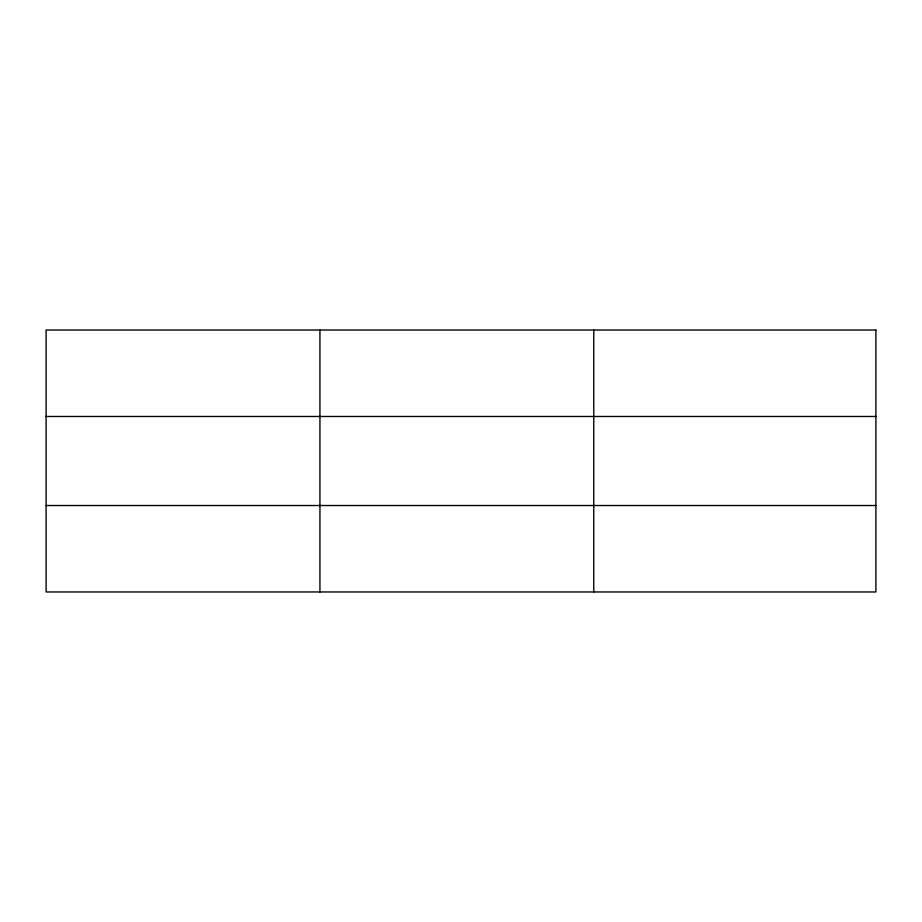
<?xml version="1.0" encoding="UTF-8"?>
<svg xmlns="http://www.w3.org/2000/svg" width="922" height="922" viewBox="0 0 922 922"><rect width="100%" height="100%" fill="white"/><g stroke="black" fill="none" stroke-linecap="round" stroke-linejoin="round"><path stroke-width="1.38" d="M319.934 591.959L319.934 330.041M593.768 591.959L593.768 330.041M46.1 416.479L875.9 416.479M46.1 505.521L875.9 505.521M875.9 330.041L875.9 591.959L46.1 591.959L46.1 330.041L875.9 330.041"/></g></svg>
